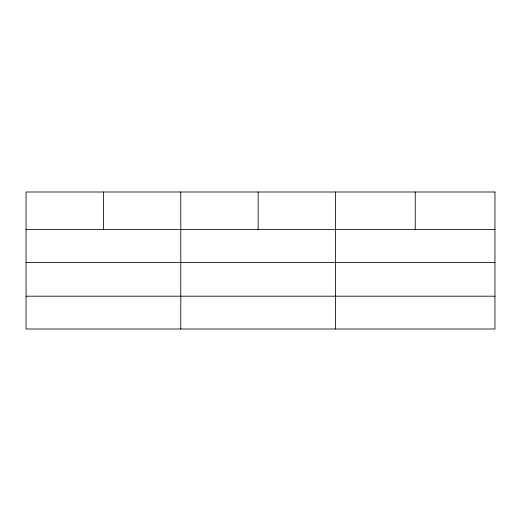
<?xml version="1.0" encoding="UTF-8"?>
<svg xmlns="http://www.w3.org/2000/svg" width="521" height="521" viewBox="0 0 521 521"><rect width="100%" height="100%" fill="white"/><g stroke="black" fill="none" stroke-linecap="round" stroke-linejoin="round"><path stroke-width="0.78" d="M26.05 229.585L494.95 229.585M26.05 262.395L494.95 262.395M26.05 296.195L494.95 296.195M415.237 191.995L415.237 229.585M335.524 191.995L335.524 329.005M258.155 191.995L258.155 229.585M180.787 191.995L180.787 329.005M103.419 191.995L103.419 229.585M494.95 191.995L26.05 191.995L26.05 329.005L494.95 329.005L494.95 191.995"/></g></svg>
